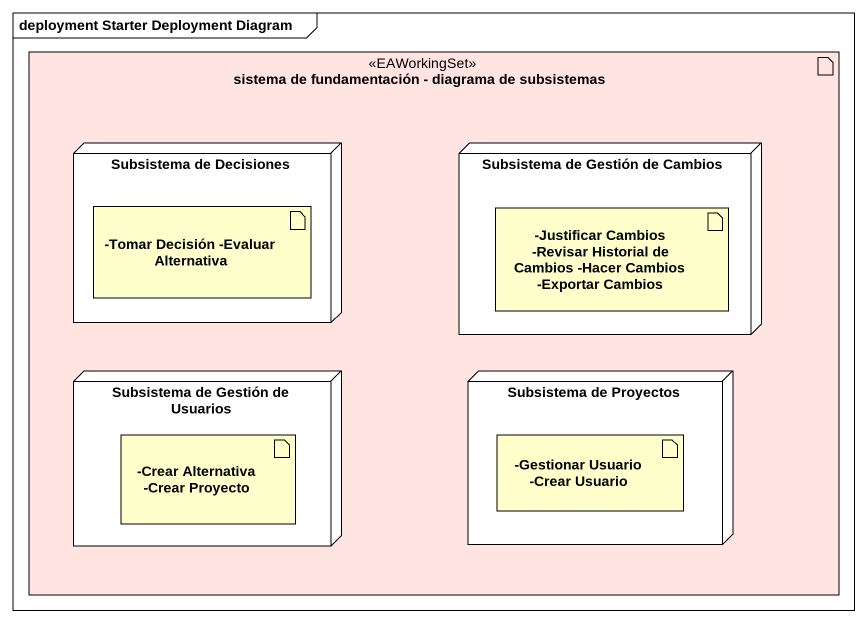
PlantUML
@startuml
mainframe deployment Starter Deployment Diagram
artifact "sistema de fundamentación - diagrama de subsistemas" as sistema_de_fundamentación <<EAWorkingSet>> #FFE4E1 {
  node "Subsistema de Decisiones" as Subsistema_de_Decisiones {
    artifact "-Tomar Decisión -Evaluar Alternativa" as Tomar_Decisión_Evaluar
  }
  node "Subsistema de Gestión de Cambios" as Subsistema_de_Gestión_de {
    artifact "-Justificar Cambios -Revisar Historial de Cambios -Hacer Cambios -Exportar Cambios" as Justificar_Cambios_Revisar
  }
  node "Subsistema de Gestión de Usuarios" as Subsistema_de_Gestión_de_2 {
    artifact "-Crear Alternativa -Crear Proyecto" as Crear_Alternativa_Crear
  }
  node "Subsistema de Proyectos" as Subsistema_de_Proyectos {
    artifact "-Gestionar Usuario -Crear Usuario" as Gestionar_Usuario_Crear
  }
}
@enduml
